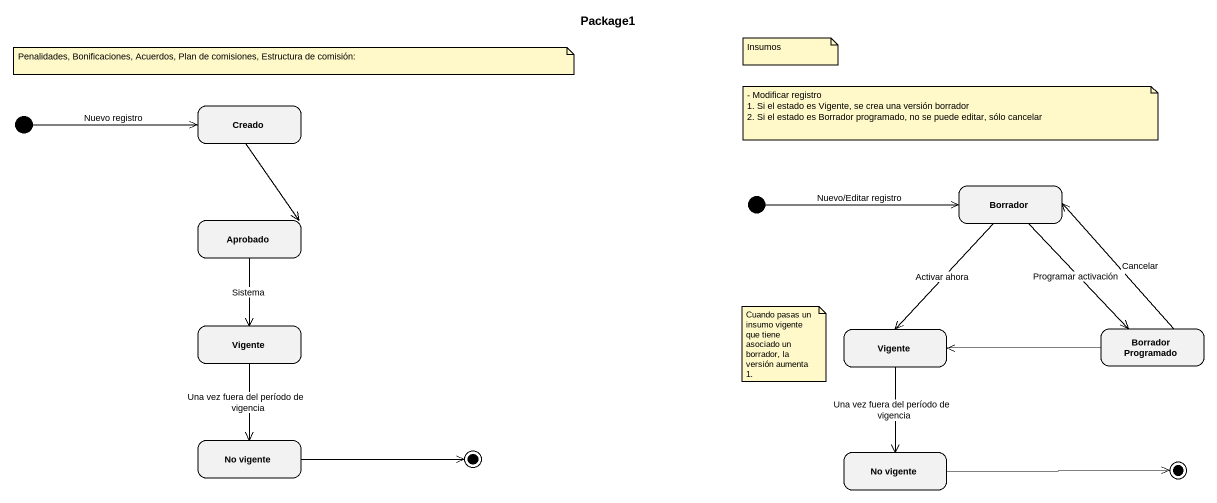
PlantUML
@startuml
title Package1
hide empty description
state initial1 <<start>>
state Creado
state initial2 <<start>>
state Borrador
state Aprobado
state Vigente
state "Vigente" as Vigente_2
state "Borrador Programado" as Borrador_Programado
state "No vigente" as No_vigente
state final1 <<end>>
state "No vigente" as No_vigente_2
state final2 <<end>>
initial1 -right-> Creado : Nuevo registro
Creado --> Aprobado
initial2 -right-> Borrador : Nuevo/Editar registro
Borrador --> Vigente_2 : Activar ahora
Borrador --> Borrador_Programado : Programar activación
Aprobado --> Vigente : Sistema
Vigente --> No_vigente : Una vez fuera del período de vigencia
Vigente_2 --> No_vigente_2 : Una vez fuera del período de vigencia
Borrador_Programado -up-> Borrador : Cancelar
Borrador_Programado -left-> Vigente_2
No_vigente -right-> final1
No_vigente_2 -right-> final2
note as N1
  Insumos
end note
note as N2
  Penalidades, Bonificaciones, Acuerdos, Plan de comisiones, Estructura de comisión:
end note
note as N3
  - Modificar registro
  1. Si el estado es Vigente, se crea una versión borrador
  2. Si el estado es Borrador programado, no se puede editar, sólo cancelar
end note
note as N4
  Cuando pasas un insumo vigente que tiene asociado un borrador, la versión aumenta 1.
end note
@enduml
